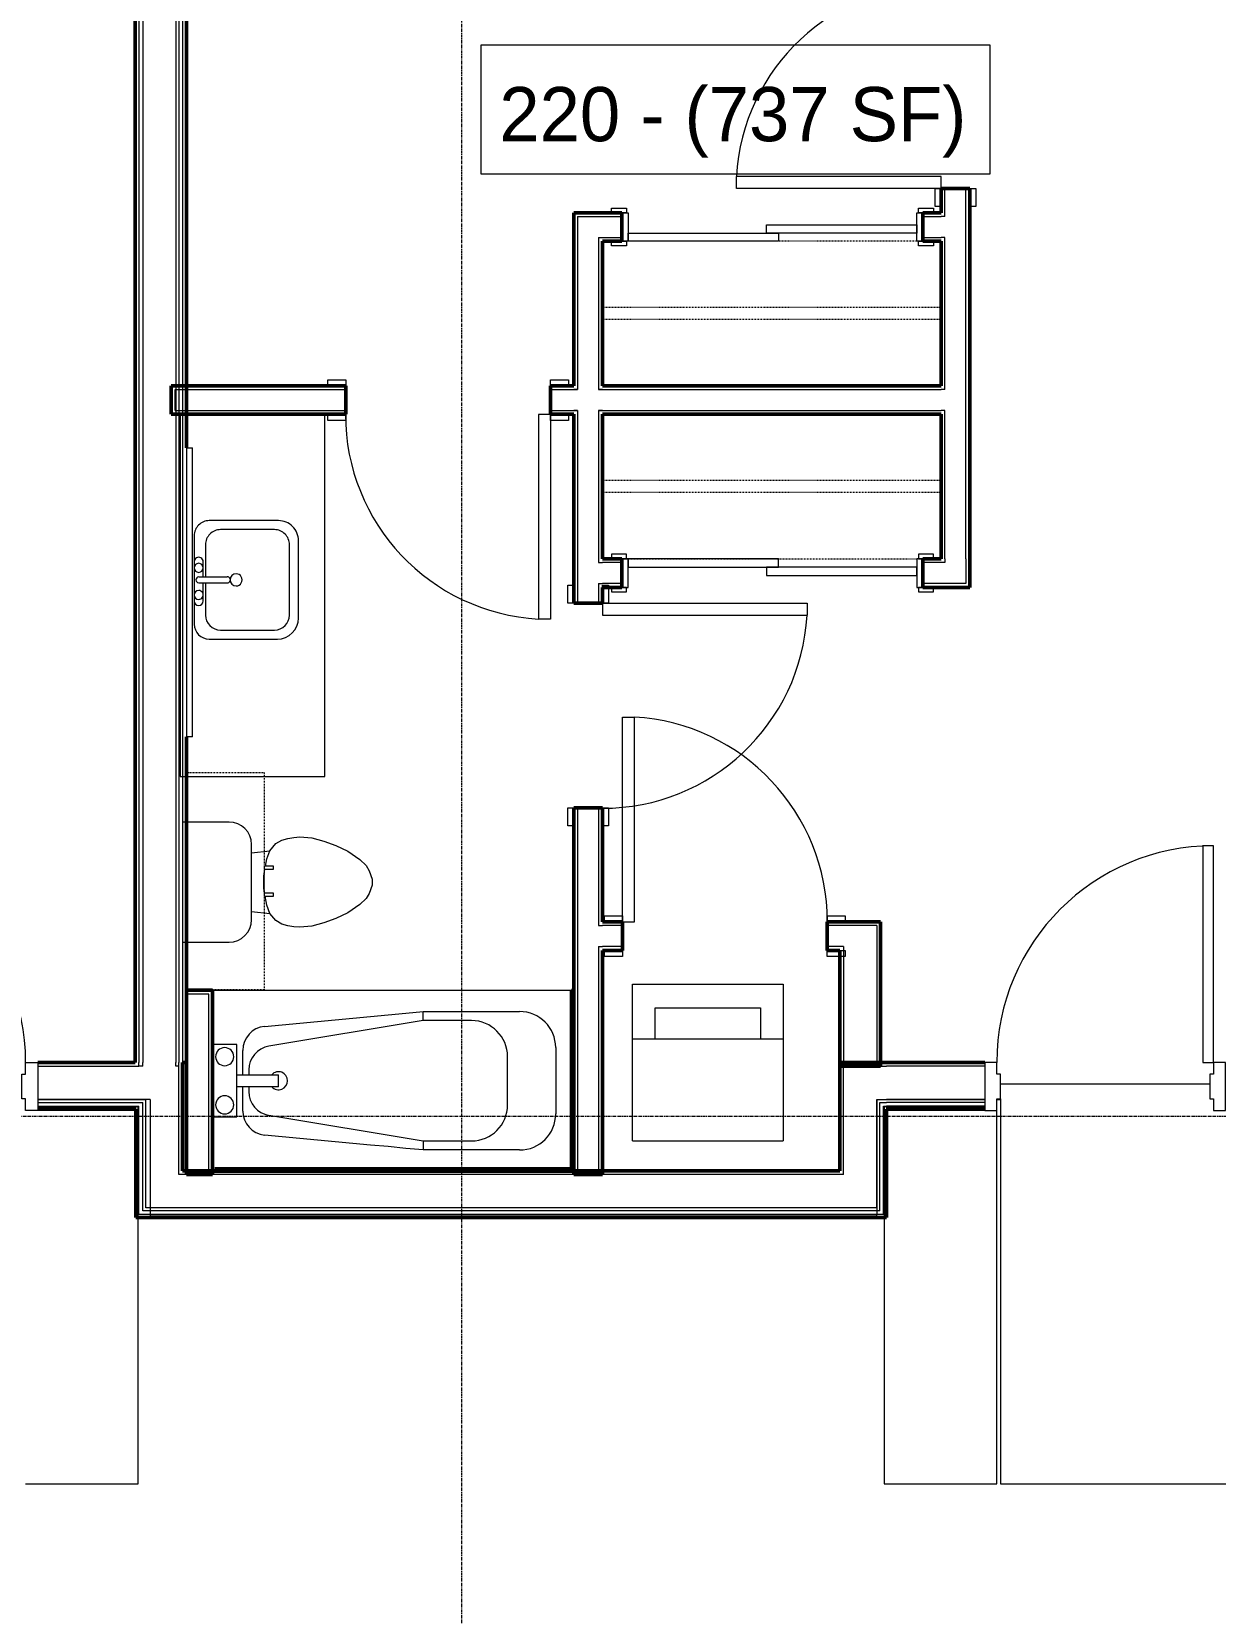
# Model space of a CAD drawing. Header units: inches. Extents: x -4218 to -1830, y 9767 to 12426.
# Drawn here: x -3225.8 to -3029.1, y 10384.6 to 10647.4 of the extents above; entities that cross this region are included whole.
import ezdxf

# ---------------------------------------------------------------- set-up
doc = ezdxf.new("R2010")
doc.units = ezdxf.units.IN
doc.header["$MEASUREMENT"] = 0
doc.linetypes.add('Dash', pattern=[0.25, 0.125, -0.125])
doc.linetypes.add('Grid Line 1_2_', pattern=[0.875, 0.5, -0.125, 0.125, -0.125])
for name, color, linetype, lineweight in [('0-1', 7, 'Continuous', 5), ('0-2', 252, 'Continuous', 9), ('0-3', 10, 'Continuous', 9), ('A-AREA-IDEN', 2, 'Continuous', 9), ('A-DOOR-1', 10, 'Continuous', 9), ('A-DOOR-2', 50, 'Continuous', 20), ('A-DOOR-FRAM-1', 50, 'Continuous', 20), ('A-FLOR-2', 252, 'Continuous', 9), ('A-FLOR-3', 10, 'Continuous', 9), ('A-FLOR-4', 192, 'Continuous', 9), ('A-WALL-1', 7, 'Continuous', 50), ('A-WALL-2', 250, 'Continuous', 13), ('A-WALL-3', 253, 'Continuous', 9), ('A-WALL-4', 252, 'Continuous', 9), ('I-WALL-1', 7, 'Continuous', 50), ('P-SANR-FIXT-1', 10, 'Continuous', 9), ('P-SANR-FIXT-2', 253, 'Continuous', 9), ('P-SANR-FIXT-3', 252, 'Continuous', 9), ('P-SANR-FIXT-4', 254, 'Continuous', 9), ('Q-CASE-2', 252, 'Continuous', 9), ('Q-CASE-3', 10, 'Continuous', 9), ('Q-CASE-4', 10, 'Dash', 9), ('Q-CASE-5', 254, 'Continuous', 9), ('Q-CASE-HDLN-1', 10, 'Dash', 9), ('S-GRID-1', 1, 'Grid Line 1_2_', 9)]:
    doc.layers.add(name, color=color, linetype=linetype, lineweight=lineweight)
doc.styles.add('Century Gothic', font='ufonts.com_century-gothic.ttf', dxfattribs={"height": 9})

# ---------------------------------------------------------------- blocks, each defined once
blk = doc.blocks.new('SWING - SINGLE - FLUSH - 2-10 x 6-8 - PRIVACY-3199405-BACKGROUND - 2ND FLOOR')
at = {"layer": 'A-DOOR-1'}
blk.add_arc((17, -2.38), 34.07, 180, 266.6343, dxfattribs=at)
at = {"layer": 'A-DOOR-2'}
for p, q in [((15, -2.38), (15, -36.38)), ((17, -2.38), (15, -2.38)), ((17, -2.38), (17, -36.38)), ((17, -36.38), (15, -36.38))]:
    blk.add_line(p, q, dxfattribs=at)
at = {"layer": 'A-DOOR-FRAM-1'}
for p, q in [((-20, 2.37), (-20, 3.37)), ((-20, 3.37), (-17, 3.37)), ((-17, 3.37), (-17, 2.37)), ((17, 2.37), (17, 3.37)), ((17, 3.37), (20, 3.37)), ((20, 3.37), (20, 2.37)), ((-17, 2.37), (-20, 2.37)), ((20, 2.37), (17, 2.37)), ((-20, -2.38), (-17, -2.38)), ((-20, -3.38), (-20, -2.38)), ((-17, -2.38), (-17, -3.38)), ((17, -2.38), (20, -2.38)), ((17, -3.38), (17, -2.38)), ((20, -2.38), (20, -3.38)), ((-17, -3.38), (-20, -3.38)), ((20, -3.38), (17, -3.38))]:
    blk.add_line(p, q, dxfattribs=at)
blk = doc.blocks.new('SLIDING - FLUSH - 4-0 x 6-8-3203583-BACKGROUND - 2ND FLOOR')
at = {"layer": 'A-DOOR-1'}
for p, q in [((-26.75, 3.25), (-24.25, 3.25)), ((-26.75, 2.5), (-26.75, 3.25)), ((-24.25, 3.25), (-24.25, 2.5)), ((24.25, 3.25), (26.75, 3.25)), ((24.25, 2.5), (24.25, 3.25)), ((26.75, 3.25), (26.75, 2.5)), ((-24.25, 2.5), (-26.75, 2.5)), ((26.75, 2.5), (24.25, 2.5)), ((-26.75, -2.25), (-24.25, -2.25)), ((-26.75, -3), (-26.75, -2.25)), ((-24.25, -2.25), (-24.25, -3)), ((24.25, -2.25), (26.75, -2.25)), ((24.25, -3), (24.25, -2.25)), ((26.75, -2.25), (26.75, -3)), ((-24.25, -3), (-26.75, -3)), ((26.75, -3), (24.25, -3))]:
    blk.add_line(p, q, dxfattribs=at)
at = {"layer": 'A-DOOR-2'}
for p, q in [((-1, -0.88), (-1, 0.5)), ((-1, 0.5), (24, 0.5)), ((24, 0.5), (24, -0.88)), ((-24, -2.25), (-24, -0.88)), ((-24, -0.88), (1, -0.88)), ((1, -2.25), (-24, -2.25)), ((24, -0.88), (-1, -0.88)), ((1, -0.88), (1, -2.25))]:
    blk.add_line(p, q, dxfattribs=at)
at = {"layer": 'A-DOOR-FRAM-1'}
for p, q in [((-25, -2.25), (-25, 2.5)), ((-25, 2.5), (-24, 2.5)), ((-24, 2.5), (-24, -2.25)), ((24, 2.5), (25, 2.5)), ((24, -2.25), (24, 2.5)), ((25, 2.5), (25, -2.25)), ((-24, -2.25), (-25, -2.25)), ((25, -2.25), (24, -2.25))]:
    blk.add_line(p, q, dxfattribs=at)
blk = doc.blocks.new('OD_CW_Closet - OD_CW_Closet-3086694-BACKGROUND - 2ND FLOOR')
at = {"layer": 'Q-CASE-HDLN-1'}
for p, q in [((57.01, 24), (0.74, 24)), ((0.74, 24), (0.74, 0)), ((57.01, 0), (57.01, 24)), ((0.74, 13), (57.01, 13)), ((0.74, 11), (57.01, 11)), ((0.74, 0), (57.01, 0))]:
    blk.add_line(p, q, dxfattribs=at)
blk = doc.blocks.new('SLIDING - FLUSH - 4-0 x 6-8-3203584-BACKGROUND - 2ND FLOOR')
at = {"layer": 'A-DOOR-1'}
for p, q in [((-24.25, 3), (-26.75, 3)), ((-26.75, 3), (-26.75, 2.25)), ((-24.25, 2.25), (-24.25, 3)), ((24.25, 3), (24.25, 2.25)), ((26.75, 3), (24.25, 3)), ((26.75, 2.25), (26.75, 3)), ((-26.75, 2.25), (-24.25, 2.25)), ((24.25, 2.25), (26.75, 2.25)), ((-24.25, -2.5), (-26.75, -2.5)), ((-26.75, -2.5), (-26.75, -3.25)), ((-24.25, -3.25), (-24.25, -2.5)), ((26.75, -2.5), (24.25, -2.5)), ((24.25, -2.5), (24.25, -3.25)), ((26.75, -3.25), (26.75, -2.5)), ((-26.75, -3.25), (-24.25, -3.25)), ((24.25, -3.25), (26.75, -3.25))]:
    blk.add_line(p, q, dxfattribs=at)
at = {"layer": 'A-DOOR-2'}
for p, q in [((1, 2.25), (-24, 2.25)), ((-24, 2.25), (-24, 0.87)), ((-24, 0.87), (1, 0.87)), ((24, 0.87), (-1, 0.87)), ((-1, 0.87), (-1, -0.5)), ((1, 0.87), (1, 2.25)), ((24, -0.5), (24, 0.87)), ((-1, -0.5), (24, -0.5))]:
    blk.add_line(p, q, dxfattribs=at)
at = {"layer": 'A-DOOR-FRAM-1'}
for p, q in [((-24, 2.25), (-25, 2.25)), ((-25, 2.25), (-25, -2.5)), ((-24, -2.5), (-24, 2.25)), ((25, 2.25), (24, 2.25)), ((24, 2.25), (24, -2.5)), ((25, -2.5), (25, 2.25)), ((-25, -2.5), (-24, -2.5)), ((24, -2.5), (25, -2.5))]:
    blk.add_line(p, q, dxfattribs=at)
blk = doc.blocks.new('Stacked Washer and Dryer - 26_x25_ - Private-1352637-BACKGROUND - 2ND FLOOR')
at = {"layer": 'P-SANR-FIXT-1'}
for p, q in [((0, 12.5), (26, 12.5)), ((0, 12.5), (0, -12.5)), ((16.90625, 12.5), (16.90625, -12.5)), ((26, 12.5), (26, -12.5)), ((16.90625, 8.75), (22.09375, 8.75)), ((22.09375, 8.75), (22.09375, -8.75)), ((22.09375, -8.75), (16.90625, -8.75)), ((26, -12.5), (0, -12.5))]:
    blk.add_line(p, q, dxfattribs=at)
blk = doc.blocks.new('M_Sink Vanity-Square - 500 x 440mm-V47-BACKGROUND - 2ND FLOOR')
at = {"layer": 'P-SANR-FIXT-1'}
for p, q in [((7.96, 7.09), (-6.72, 7.09)), ((3.62, 7.09), (-2.88, 7.09)), ((-2.88, 5.59), (0.12, 5.59)), ((0.12, 6.33), (0.12, 1.59)), ((1.12, 6.33), (1.12, 1.59)), ((1.12, 5.59), (3.62, 5.59)), ((-9.22, 4.59), (-9.22, -6.73)), ((-7.72, 2.72), (-7.72, -6.23)), ((0.12, 5.22), (-5.22, 5.22)), ((6.46, 5.22), (1.12, 5.22)), ((8.96, -6.23), (8.96, 2.72)), ((10.46, -6.91), (10.46, 4.59)), ((-5.72, -10.23), (7.14, -10.23)), ((-5.22, -8.73), (6.46, -8.73))]:
    blk.add_line(p, q, dxfattribs=at)
for centre, radius, start, end in [((-6.72, 4.59), 2.5, 90, 180), ((-2.88, 6.34), 0.75, 90, 270), ((-1.88, 6.34), 0.75, 360, 180), ((-1.88, 6.34), 0.75, 180, 0), ((0.62, 6.33), 0.5, 360, 180), ((2.62, 6.34), 0.75, 360, 180), ((2.62, 6.34), 0.75, 180, 360), ((3.62, 6.34), 0.75, 270, 90), ((7.96, 4.59), 2.5, 360, 90), ((-5.22, 2.72), 2.5, 90, 180), ((6.46, 2.72), 2.5, 0, 90), ((0.62, 0.13), 1, 360, 180), ((0.62, 0.13), 1, 180, 0), ((0.62, 1.59), 0.5, 180, 0), ((-5.72, -6.73), 3.5, 180, 270), ((-5.22, -6.23), 2.5, 180, 270), ((6.46, -6.23), 2.5, 270, 0), ((7.14, -6.91), 3.32, 270, 0)]:
    blk.add_arc(centre, radius, start, end, dxfattribs=at)
blk = doc.blocks.new('Toilet-Domestic-3D - Toilet-Domestic-3D-V133-BACKGROUND - 2ND FLOOR')
at = {"layer": 'P-SANR-FIXT-1'}
for p, q in [((-3.74, 10), (-2.74, 11)), ((-2.74, 11), (-1.87, 11.5)), ((-1.87, 11.5), (-0.5, 12)), ((-0.5, 12), (0.5, 12)), ((0.5, 12), (1.87, 11.5)), ((1.87, 11.5), (2.74, 11)), ((2.74, 11), (3.74, 10)), ((-6.06, 6), (-5.13, 8)), ((-5.13, 8), (-3.74, 10)), ((3.74, 10), (5.13, 8)), ((5.13, 8), (6.06, 6)), ((-6.79, 4), (-6.06, 6)), ((6.06, 6), (6.79, 4)), ((-7.33, 1.99), (-6.79, 4)), ((6.79, 4), (7.33, 1.99)), ((-7.5, 0), (-7.33, 1.99)), ((7.33, 1.99), (7.5, 0)), ((-7.41, -1), (-7.5, 0)), ((-7.24, -2), (-7.41, -1)), ((-6.97, -3), (-7.24, -2)), ((7.24, -2), (6.97, -3)), ((7.41, -1), (7.24, -2)), ((7.5, 0), (7.41, -1)), ((-6.4, -4), (-6.97, -3)), ((-5.21, -5), (-6.4, -4)), ((-3.84, -5.5), (-5.21, -5)), ((-4.86, -8.02), (-5.21, -5)), ((5.21, -5), (3.84, -5.5)), ((4.86, -8.02), (5.21, -5)), ((6.4, -4), (5.21, -5)), ((6.97, -3), (6.4, -4)), ((-2.65, -5.71), (-3.84, -5.5)), ((-1, -6), (-2.16, -5.8)), ((1, -6), (-1, -6)), ((1.85, -5.85), (1, -6)), ((3.84, -5.5), (2.34, -5.76)), ((6.25, -8.02), (-6.25, -8.02)), ((-9.98, -11.75), (-9.98, -18.85)), ((9.98, -18.85), (9.98, -11.75))]:
    blk.add_line(p, q, dxfattribs=at)
for centre, start, end in [((-6.25, -11.75), 90, 180), ((6.25, -11.75), 0, 90)]:
    blk.add_arc(centre, 3.73, start, end, dxfattribs=at)
at = {"layer": 'P-SANR-FIXT-2'}
blk.add_line((-9.98, -19.48), (9.98, -19.48), dxfattribs=at)
at = {"layer": 'P-SANR-FIXT-3'}
for p, q in [((-9.98, -18.85), (-9.98, -19.48)), ((9.98, -19.48), (9.98, -18.85))]:
    blk.add_line(p, q, dxfattribs=at)
blk = doc.blocks.new('Bath Vanity - Bath Vanity 60_-V134-BACKGROUND - 2ND FLOOR')
at = {"layer": 'Q-CASE-2'}
for p, q in [((30.74, 0), (-29.26, 0)), ((-29.26, 0), (-29.26, -1)), ((30.74, -1), (30.74, 0))]:
    blk.add_line(p, q, dxfattribs=at)
at = {"layer": 'Q-CASE-3'}
for p, q in [((-29.26, -1), (-29.26, -24)), ((30.74, -24), (30.74, -1)), ((-29.26, -24), (30.74, -24))]:
    blk.add_line(p, q, dxfattribs=at)
blk = doc.blocks.new('Bath Tub - Maestro - 60_x30_-V126-BACKGROUND - 2ND FLOOR')
at = {"layer": 'P-SANR-FIXT-1'}
for p, q in [((59.62, 0), (0.37, 0)), ((35, -5), (9.35, -9.26)), ((35, -3.5), (51, -3.5)), ((35, -5), (35, -3.5)), ((43, -5), (35, -5)), ((4, -9), (0.37, -9)), ((4, -14), (4, -9)), ((5, -14), (5, -9.96)), ((57, -9.5), (57, -20.5)), ((49, -19), (49, -11)), ((4, -16), (4, -14)), ((4, -14), (10.94, -14)), ((6, -13.2), (6, -14)), ((10.94, -16), (10.94, -14)), ((4, -21), (4, -16)), ((10.94, -16), (4, -16)), ((5, -20.04), (5, -16)), ((6, -16), (6, -16.8)), ((0.37, -21), (4, -21)), ((9.35, -20.74), (35, -25)), ((35, -25), (35, -26.5)), ((35, -25), (43, -25)), ((51, -26.5), (35, -26.5))]:
    blk.add_line(p, q, dxfattribs=at)
at = {"layer": 'P-SANR-FIXT-1', "flags": 128}
for points in [[(8.63, -5.97), (11.56, -5.7), (14.49, -5.42), (17.42, -5.15), (20.35, -4.87), (23.28, -4.6), (26.21, -4.32), (29.14, -4.05), (32.07, -3.77), (35, -3.5)], [(35, -26.5), (32.07, -26.23), (29.14, -25.95), (26.21, -25.68), (23.28, -25.4), (20.35, -25.13), (17.42, -24.85), (14.49, -24.58), (11.56, -24.3), (8.63, -24.03)]]:
    blk.add_lwpolyline(points, dxfattribs=at)
at = {"layer": 'P-SANR-FIXT-1'}
for centre, radius, start, end in [((43, -11), 6, 360, 90), ((51, -9.5), 6, 0, 90), ((9, -9.96), 4, 95.3558, 180), ((2, -11), 1.5, 0, 180), ((10, -13.2), 4, 99.4223, 180), ((2, -11), 1.5, 180, 360), ((10.94, -15), 1.5, 0, 137.9289), ((10.94, -15), 1.5, 222.0711, 360), ((2, -19), 1.5, 0, 180), ((10, -16.8), 4, 180, 260.5777), ((2, -19), 1.5, 180, 360), ((9, -20.04), 4, 180, 264.6442), ((43, -19), 6, 270, 0), ((51, -20.5), 6, 270, 0)]:
    blk.add_arc(centre, radius, start, end, dxfattribs=at)
at = {"layer": 'P-SANR-FIXT-2'}
for p, q in [((0, 0), (0, -9)), ((60, -29.97), (60, 0)), ((0, -9), (0, -21)), ((0, -21), (0, -29.97)), ((0, -30), (60, -30))]:
    blk.add_line(p, q, dxfattribs=at)
at = {"layer": 'P-SANR-FIXT-3'}
for p, q in [((0.37, 0), (0, 0)), ((60, 0), (59.62, 0)), ((0.37, -9), (0, -9)), ((0, -21), (0.37, -21))]:
    blk.add_line(p, q, dxfattribs=at)
at = {"layer": 'P-SANR-FIXT-4'}
blk.add_line((0, -9), (0, -21), dxfattribs=at)
blk = doc.blocks.new('BATHROOM MIRROR - BATHROOM MIRROR 48_-3124766-BACKGROUND - 2ND FLOOR')
at = {"layer": 'Q-CASE-3'}
for p, q in [((24.74, 24), (-23.26, 24)), ((-23.26, 23), (-23.26, 24)), ((24.74, 24), (24.74, 23)), ((-23.26, 23), (24.74, 23))]:
    blk.add_line(p, q, dxfattribs=at)
at = {"layer": 'Q-CASE-5'}
blk.add_line((21.74, 24), (-20.26, 24), dxfattribs=at)
blk = doc.blocks.new('300 Series Wall Hung Cabinet_326 - 36_-2909952-BACKGROUND - 2ND FLOOR')
at = {"layer": 'Q-CASE-3'}
for p, q in [((-2.5, -13.19), (-2.01, -13.19)), ((-2.5, -13.19), (-2.5, -14.69)), ((-2.5, -14.69), (-2.01, -14.69)), ((-2.01, -14.69), (-2.01, -13.19)), ((2, -13.19), (2.49, -13.19)), ((2, -13.19), (2, -14.69)), ((2, -14.69), (2.49, -14.69)), ((2.49, -14.69), (2.49, -13.19))]:
    blk.add_line(p, q, dxfattribs=at)
at = {"layer": 'Q-CASE-4'}
for p, q in [((18, -0.19), (-18, -0.19)), ((-18, -0.19), (-18, -13.19)), ((18, -13.19), (18, -0.19)), ((-18, -13.19), (18, -13.19))]:
    blk.add_line(p, q, dxfattribs=at)
blk = doc.blocks.new('CTR - 1st Phase - Unit Layouts_rvt-1-BACKGROUND - 2ND FLOOR')
at = {"layer": 'A-WALL-1'}
for p, q in [((-3074.67, 10621.34), (-3074.67, 10617.34)), ((-3069.92, 10621.34), (-3074.67, 10621.34)), ((-3069.92, 10559.84), (-3069.92, 10621.34)), ((-3135.07, 10617.34), (-3135.7, 10617.34)), ((-3135.7, 10617.34), (-3135.7, 10588.59)), ((-3130.95, 10617.34), (-3135.07, 10617.34)), ((-3127.69, 10617.34), (-3130.95, 10617.34)), ((-3127.69, 10612.59), (-3127.69, 10617.34)), ((-3074.67, 10617.34), (-3077.69, 10617.34)), ((-3077.69, 10617.34), (-3077.69, 10612.59)), ((-3130.95, 10588.59), (-3130.95, 10612.59)), ((-3130.95, 10612.59), (-3127.69, 10612.59)), ((-3077.69, 10612.59), (-3074.67, 10612.59)), ((-3074.67, 10612.59), (-3074.67, 10588.59)), ((-3173.57, 10588.59), (-3202.57, 10588.59)), ((-3202.57, 10588.59), (-3202.57, 10587.96)), ((-3202.57, 10587.96), (-3202.57, 10584.46)), ((-3173.57, 10583.84), (-3173.57, 10588.59)), ((-3135.7, 10588.59), (-3139.57, 10588.59)), ((-3139.57, 10588.59), (-3139.57, 10583.84)), ((-3074.67, 10588.59), (-3130.95, 10588.59)), ((-3202.57, 10584.46), (-3202.57, 10583.84)), ((-3202.57, 10583.84), (-3173.57, 10583.84)), ((-3139.57, 10583.84), (-3135.7, 10583.84)), ((-3135.7, 10583.84), (-3135.7, 10552.46)), ((-3130.95, 10559.84), (-3130.95, 10583.84)), ((-3130.95, 10583.84), (-3074.67, 10583.84)), ((-3074.67, 10583.84), (-3074.67, 10559.84)), ((-3127.69, 10559.84), (-3130.95, 10559.84)), ((-3127.69, 10555.09), (-3127.69, 10559.84)), ((-3074.67, 10559.84), (-3077.69, 10559.84)), ((-3077.69, 10559.84), (-3077.69, 10555.09)), ((-3069.92, 10555.71), (-3069.92, 10559.84)), ((-3069.92, 10555.09), (-3069.92, 10555.71)), ((-3130.95, 10555.09), (-3127.69, 10555.09)), ((-3130.95, 10552.46), (-3130.95, 10555.09)), ((-3077.69, 10555.09), (-3069.92, 10555.09)), ((-3135.7, 10552.46), (-3130.95, 10552.46)), ((-3130.95, 10518.46), (-3135.7, 10518.46)), ((-3135.7, 10518.46), (-3135.7, 10457.54)), ((-3130.95, 10499.54), (-3130.95, 10518.46)), ((-3127.62, 10499.54), (-3130.95, 10499.54)), ((-3127.62, 10494.79), (-3127.62, 10499.54)), ((-3084.75, 10499.54), (-3093.62, 10499.54)), ((-3093.62, 10499.54), (-3093.62, 10494.79)), ((-3084.75, 10498.91), (-3084.75, 10499.54)), ((-3084.75, 10494.79), (-3084.75, 10498.91)), ((-3130.95, 10457.54), (-3130.95, 10494.79)), ((-3130.95, 10494.79), (-3127.62, 10494.79)), ((-3093.62, 10494.79), (-3091.5, 10494.79)), ((-3091.5, 10494.79), (-3091.5, 10475.54)), ((-3084.75, 10475.54), (-3084.75, 10494.79)), ((-3200.07, 10488.16), (-3200.07, 10457.54)), ((-3199.82, 10488.16), (-3200.07, 10488.16)), ((-3196.32, 10488.16), (-3199.82, 10488.16)), ((-3195.7, 10488.16), (-3196.32, 10488.16)), ((-3195.7, 10457.54), (-3195.7, 10488.16)), ((-3135.7, 10488.13), (-3136.07, 10488.13)), ((-3136.07, 10488.13), (-3136.07, 10458.51)), ((-3135.7, 10458.51), (-3135.7, 10488.13)), ((-3091.5, 10475.54), (-3084.75, 10475.54)), ((-3195.7, 10458.51), (-3195.7, 10458.13)), ((-3136.07, 10458.51), (-3195.32, 10458.51)), ((-3135.7, 10458.13), (-3135.7, 10458.51)), ((-3200.07, 10457.54), (-3199.82, 10457.54)), ((-3199.82, 10457.54), (-3196.32, 10457.54)), ((-3196.32, 10457.54), (-3195.7, 10457.54)), ((-3195.7, 10458.13), (-3135.7, 10458.13)), ((-3135.7, 10457.54), (-3135.07, 10457.54)), ((-3135.07, 10457.54), (-3131.57, 10457.54)), ((-3131.57, 10457.54), (-3130.95, 10457.54))]:
    blk.add_line(p, q, dxfattribs=at)
at = {"layer": 'A-WALL-2'}
for p, q in [((-3074.05, 10616.71), (-3074.05, 10621.34)), ((-3070.55, 10559.84), (-3070.55, 10621.34)), ((-3135.07, 10616.71), (-3135.07, 10587.96)), ((-3135.07, 10616.71), (-3131.57, 10616.71)), ((-3131.57, 10616.71), (-3130.95, 10616.71)), ((-3130.95, 10616.71), (-3127.69, 10616.71)), ((-3077.69, 10616.71), (-3074.67, 10616.71)), ((-3074.05, 10616.71), (-3074.67, 10616.71)), ((-3131.57, 10613.21), (-3131.57, 10587.96)), ((-3131.57, 10613.21), (-3130.95, 10613.21)), ((-3130.95, 10613.21), (-3127.69, 10613.21)), ((-3077.69, 10613.21), (-3074.67, 10613.21)), ((-3074.05, 10613.21), (-3074.67, 10613.21)), ((-3074.05, 10587.96), (-3074.05, 10613.21)), ((-3201.95, 10584.46), (-3201.95, 10587.96)), ((-3201.95, 10587.96), (-3173.57, 10587.96)), ((-3139.57, 10587.96), (-3135.7, 10587.96)), ((-3135.7, 10587.96), (-3135.07, 10587.96)), ((-3135.07, 10587.96), (-3135.7, 10587.96)), ((-3131.57, 10587.96), (-3130.95, 10587.96)), ((-3130.95, 10587.96), (-3131.57, 10587.96)), ((-3130.95, 10587.96), (-3074.67, 10587.96)), ((-3074.05, 10587.96), (-3074.67, 10587.96)), ((-3201.95, 10584.46), (-3173.57, 10584.46)), ((-3139.57, 10584.46), (-3135.7, 10584.46)), ((-3135.07, 10584.46), (-3135.7, 10584.46)), ((-3135.7, 10584.46), (-3135.07, 10584.46)), ((-3135.07, 10584.46), (-3135.07, 10552.46)), ((-3130.95, 10584.46), (-3131.57, 10584.46)), ((-3131.57, 10584.46), (-3131.57, 10559.21)), ((-3131.57, 10584.46), (-3130.95, 10584.46)), ((-3130.95, 10584.46), (-3074.67, 10584.46)), ((-3074.05, 10584.46), (-3074.67, 10584.46)), ((-3074.05, 10559.84), (-3074.05, 10584.46)), ((-3131.57, 10559.21), (-3130.95, 10559.21)), ((-3127.69, 10559.21), (-3130.95, 10559.21)), ((-3074.05, 10559.21), (-3077.69, 10559.21)), ((-3074.05, 10559.84), (-3074.05, 10559.21)), ((-3070.55, 10559.84), (-3070.55, 10559.21)), ((-3070.55, 10559.21), (-3070.55, 10555.71)), ((-3131.57, 10555.71), (-3130.95, 10555.71)), ((-3131.57, 10555.71), (-3131.57, 10552.46)), ((-3127.69, 10555.71), (-3130.95, 10555.71)), ((-3070.55, 10555.71), (-3077.69, 10555.71)), ((-3135.07, 10518.46), (-3135.07, 10458.16)), ((-3131.57, 10518.46), (-3131.57, 10498.91)), ((-3131.57, 10498.91), (-3130.95, 10498.91)), ((-3127.62, 10498.91), (-3130.95, 10498.91)), ((-3085.37, 10498.91), (-3093.62, 10498.91)), ((-3085.37, 10498.91), (-3085.37, 10495.41)), ((-3131.57, 10495.41), (-3131.57, 10458.16)), ((-3131.57, 10495.41), (-3130.95, 10495.41)), ((-3127.62, 10495.41), (-3130.95, 10495.41)), ((-3090.87, 10495.41), (-3093.62, 10495.41)), ((-3090.87, 10495.41), (-3090.87, 10494.79)), ((-3085.37, 10495.41), (-3085.37, 10494.79)), ((-3090.87, 10494.79), (-3090.87, 10475.54)), ((-3085.37, 10494.79), (-3085.37, 10475.54)), ((-3199.82, 10487.54), (-3199.82, 10488.16)), ((-3199.82, 10487.54), (-3199.82, 10488.16)), ((-3199.82, 10458.16), (-3199.82, 10487.54)), ((-3196.32, 10487.54), (-3199.82, 10487.54)), ((-3196.32, 10458.16), (-3196.32, 10487.54)), ((-3199.82, 10457.54), (-3199.82, 10458.16)), ((-3199.82, 10458.16), (-3196.32, 10458.16)), ((-3199.82, 10457.54), (-3199.82, 10458.16)), ((-3131.57, 10458.16), (-3135.07, 10458.16))]:
    blk.add_line(p, q, dxfattribs=at)
at = {"layer": 'A-WALL-3'}
for p, q in [((-3135.7, 10458.51), (-3135.7, 10488.13)), ((-3195.7, 10458.16), (-3195.7, 10458.51)), ((-3135.7, 10458.51), (-3135.7, 10458.16)), ((-3195.7, 10458.13), (-3135.7, 10458.13))]:
    blk.add_line(p, q, dxfattribs=at)
at = {"layer": 'A-WALL-4'}
for p, q in [((-3136.07, 10488.13), (-3135.7, 10488.13)), ((-3136.07, 10488.13), (-3136.07, 10458.51)), ((-3136.07, 10458.51), (-3195.32, 10458.51))]:
    blk.add_line(p, q, dxfattribs=at)
at = {"layer": '0-2'}
for name, p, rotation in [('SWING - SINGLE - FLUSH - 2-10 x 6-8 - PRIVACY-3199405-BACKGROUND - 2ND FLOOR', (-3072.3, 10638.34), 269.9999999999845), ('OD_CW_Closet - OD_CW_Closet-3086694-BACKGROUND - 2ND FLOOR', (-3073.94, 10612.59), 180), ('Bath Vanity - Bath Vanity 60_-V134-BACKGROUND - 2ND FLOOR', (-3201.07, 10552.93), 89.99999999986643), ('OD_CW_Closet - OD_CW_Closet-3086694-BACKGROUND - 2ND FLOOR', (-3073.94, 10583.84), 180), ('BATHROOM MIRROR - BATHROOM MIRROR 48_-3124766-BACKGROUND - 2ND FLOOR', (-3176.07, 10553.55), 89.99999999989683), ('M_Sink Vanity-Square - 500 x 440mm-V47-BACKGROUND - 2ND FLOOR', (-3191.67, 10555.72), 89.99999999968564), ('SWING - SINGLE - FLUSH - 2-10 x 6-8 - PRIVACY-3199405-BACKGROUND - 2ND FLOOR', (-3133.32, 10535.46), 89.99999999991647), ('SWING - SINGLE - FLUSH - 2-10 x 6-8 - PRIVACY-3199405-BACKGROUND - 2ND FLOOR', (-3110.62, 10497.16), 180), ('300 Series Wall Hung Cabinet_326 - 36_-2909952-BACKGROUND - 2ND FLOOR', (-3200.26, 10506.29), 89.9999999999676), ('Toilet-Domestic-3D - Toilet-Domestic-3D-V133-BACKGROUND - 2ND FLOOR', (-3181.22, 10506.13), 269.9999999999432), ('Stacked Washer and Dryer - 26_x25_ - Private-1352637-BACKGROUND - 2ND FLOOR', (-3113.44, 10463.16), 89.99999999991905)]:
    blk.add_blockref(name, p, dxfattribs=dict(at, rotation=rotation))
for name, p in [('SLIDING - FLUSH - 4-0 x 6-8-3203583-BACKGROUND - 2ND FLOOR', (-3102.69, 10614.84)), ('SWING - SINGLE - FLUSH - 2-10 x 6-8 - PRIVACY-3199405-BACKGROUND - 2ND FLOOR', (-3156.57, 10586.21)), ('SLIDING - FLUSH - 4-0 x 6-8-3203584-BACKGROUND - 2ND FLOOR', (-3102.69, 10557.59)), ('Bath Tub - Maestro - 60_x30_-V126-BACKGROUND - 2ND FLOOR', (-3195.7, 10488.13))]:
    blk.add_blockref(name, p, dxfattribs=at)
blk = doc.blocks.new('HOLLOW METAL - UNIT DOOR-2191979-BACKGROUND - 2ND FLOOR')
at = {"layer": 'A-DOOR-1'}
blk.add_arc((18, 4.125), 36, 90, 180, dxfattribs=at)
at = {"layer": 'A-DOOR-2'}
for p, q in [((18, 40.125), (16.25, 40.125)), ((16.25, 40.125), (16.25, 4.125)), ((18, 4.125), (18, 40.125)), ((16.25, 4.125), (18, 4.125))]:
    blk.add_line(p, q, dxfattribs=at)
at = {"layer": 'A-DOOR-FRAM-1'}
for p, q in [((-18, 4.125), (-20, 4.125)), ((-20, 4.125), (-20, -3.875)), ((-18, 2.1875), (-18, 4.125)), ((18, 4.125), (18, 2.1875)), ((20, 4.125), (18, 4.125)), ((20, -3.875), (20, 4.125)), ((-17.375, 2.1875), (-18, 2.1875)), ((-17.375, -1.9375), (-17.375, 2.1875)), ((18, 2.1875), (17.375, 2.1875)), ((17.375, 2.1875), (17.375, -1.9375)), ((-18, -3.875), (-18, -1.9375)), ((-18, -1.9375), (-17.375, -1.9375)), ((17.375, -1.9375), (18, -1.9375)), ((18, -1.9375), (18, -3.875)), ((-20, -3.875), (-18, -3.875)), ((18, -3.875), (20, -3.875))]:
    blk.add_line(p, q, dxfattribs=at)
blk = doc.blocks.new('HOLLOW METAL - UNIT DOOR-2191980-BACKGROUND - 2ND FLOOR')
at = {"layer": 'A-DOOR-1'}
blk.add_arc((18, -4.125), 36, 180, 270, dxfattribs=at)
at = {"layer": 'A-DOOR-2'}
for p, q in [((16.25, -4.125), (18, -4.125)), ((16.25, -40.125), (16.25, -4.125)), ((18, -4.125), (18, -40.125)), ((18, -40.125), (16.25, -40.125))]:
    blk.add_line(p, q, dxfattribs=at)
at = {"layer": 'A-DOOR-FRAM-1'}
for p, q in [((-20, 3.875), (-18, 3.875)), ((-20, -4.125), (-20, 3.875)), ((-18, 3.875), (-18, 1.9375)), ((18, 3.875), (20, 3.875)), ((18, 1.9375), (18, 3.875)), ((20, 3.875), (20, -4.125)), ((-18, 1.9375), (-17.375, 1.9375)), ((-17.375, 1.9375), (-17.375, -2.1875)), ((17.375, 1.9375), (18, 1.9375)), ((17.375, -2.1875), (17.375, 1.9375)), ((-18, -2.1875), (-18, -4.125)), ((-17.375, -2.1875), (-18, -2.1875)), ((18, -2.1875), (17.375, -2.1875)), ((18, -4.125), (18, -2.1875)), ((-18, -4.125), (-20, -4.125)), ((20, -4.125), (18, -4.125))]:
    blk.add_line(p, q, dxfattribs=at)
blk = doc.blocks.new('CTR - 1st Phase - Common Walls_rvt-1-BACKGROUND - 2ND FLOOR')
at = {"layer": 'A-FLOR-2'}
for p, q in [((-3208.07, 10468.79), (-3224.77, 10468.79)), ((-3208.07, 10450.41), (-3208.07, 10468.79)), ((-3084.12, 10468.79), (-3084.12, 10450.41)), ((-3067.42, 10468.79), (-3084.12, 10468.79))]:
    blk.add_line(p, q, dxfattribs=at)
at = {"layer": 'A-FLOR-3'}
for p, q in [((-3030.05, 10472.54), (-3064.8, 10472.54)), ((-3064.8, 10470.1), (-3064.8, 10406.19)), ((-3065.42, 10406.19), (-3065.42, 10468.16)), ((-3208.07, 10406.19), (-3208.07, 10450.41)), ((-3084.12, 10450.41), (-3084.12, 10406.19)), ((-3226.77, 10406.19), (-3208.07, 10406.19)), ((-3084.12, 10406.19), (-3065.42, 10406.19)), ((-3064.8, 10406.19), (-3026.15, 10406.19))]:
    blk.add_line(p, q, dxfattribs=at)
at = {"layer": 'A-WALL-2'}
for p, q in [((-3207.95, 10843.14), (-3207.95, 10476.16)), ((-3207.32, 10843.14), (-3207.32, 10476.16)), ((-3201.82, 10843.14), (-3201.82, 10476.16)), ((-3201.32, 10843.14), (-3201.32, 10476.16)), ((-3200.7, 10843.14), (-3200.7, 10476.16)), ((-3224.77, 10475.54), (-3208.45, 10475.54)), ((-3208.45, 10475.54), (-3207.95, 10475.54)), ((-3207.95, 10475.54), (-3207.95, 10476.16)), ((-3207.32, 10475.54), (-3207.95, 10475.54)), ((-3207.32, 10475.54), (-3207.32, 10476.16)), ((-3201.82, 10475.54), (-3201.82, 10476.16)), ((-3201.32, 10475.54), (-3201.82, 10475.54)), ((-3201.32, 10475.54), (-3201.32, 10476.16)), ((-3201.32, 10457.54), (-3201.32, 10475.54)), ((-3090.87, 10475.54), (-3085.37, 10475.54)), ((-3090.87, 10457.54), (-3090.87, 10475.54)), ((-3085.37, 10475.54), (-3083.75, 10475.54)), ((-3067.42, 10475.54), (-3083.75, 10475.54)), ((-3224.77, 10470.04), (-3208.45, 10470.04)), ((-3224.77, 10469.54), (-3208.45, 10469.54)), ((-3224.77, 10468.91), (-3208.45, 10468.91)), ((-3208.45, 10470.04), (-3207.32, 10470.04)), ((-3208.45, 10469.54), (-3207.95, 10469.54)), ((-3208.45, 10468.41), (-3208.45, 10468.91)), ((-3208.45, 10468.91), (-3207.95, 10468.91)), ((-3207.95, 10469.54), (-3207.32, 10469.54)), ((-3207.95, 10450.91), (-3207.95, 10468.91)), ((-3207.32, 10470.04), (-3206.82, 10470.04)), ((-3207.32, 10451.54), (-3207.32, 10469.54)), ((-3206.82, 10452.04), (-3206.82, 10470.04)), ((-3085.37, 10470.04), (-3084.87, 10470.04)), ((-3085.37, 10452.04), (-3085.37, 10470.04)), ((-3084.87, 10470.04), (-3083.75, 10470.04)), ((-3084.87, 10469.54), (-3084.25, 10469.54)), ((-3084.87, 10451.54), (-3084.87, 10469.54)), ((-3084.25, 10469.54), (-3083.75, 10469.54)), ((-3084.25, 10468.91), (-3083.75, 10468.91)), ((-3084.25, 10450.91), (-3084.25, 10468.91)), ((-3067.42, 10470.04), (-3083.75, 10470.04)), ((-3067.42, 10469.54), (-3083.75, 10469.54)), ((-3067.42, 10468.91), (-3083.75, 10468.91)), ((-3083.75, 10468.91), (-3083.75, 10468.41)), ((-3200.7, 10457.54), (-3201.32, 10457.54)), ((-3091.5, 10457.54), (-3200.7, 10457.54)), ((-3090.87, 10457.54), (-3091.5, 10457.54)), ((-3207.32, 10450.91), (-3207.95, 10450.91)), ((-3206.82, 10451.54), (-3207.32, 10451.54)), ((-3200.7, 10450.91), (-3207.32, 10450.91)), ((-3201.32, 10452.04), (-3206.82, 10452.04)), ((-3200.7, 10451.54), (-3206.82, 10451.54)), ((-3200.7, 10452.04), (-3201.32, 10452.04)), ((-3091.5, 10452.04), (-3200.7, 10452.04)), ((-3091.5, 10451.54), (-3200.7, 10451.54)), ((-3091.5, 10450.91), (-3200.7, 10450.91)), ((-3090.87, 10452.04), (-3091.5, 10452.04)), ((-3085.37, 10451.54), (-3091.5, 10451.54)), ((-3084.87, 10450.91), (-3091.5, 10450.91)), ((-3085.37, 10452.04), (-3090.87, 10452.04)), ((-3084.87, 10451.54), (-3085.37, 10451.54)), ((-3084.25, 10450.91), (-3084.87, 10450.91))]:
    blk.add_line(p, q, dxfattribs=at)
at = {"layer": 'I-WALL-1'}
for p, q in [((-3208.57, 10843.14), (-3208.57, 10476.16)), ((-3200.07, 10578.29), (-3200.07, 10843.14)), ((-3200.07, 10476.16), (-3200.07, 10530.29)), ((-3208.57, 10476.16), (-3224.77, 10476.16)), ((-3200.7, 10476.16), (-3200.07, 10476.16)), ((-3200.7, 10458.16), (-3200.7, 10476.16)), ((-3091.5, 10476.16), (-3091.5, 10458.16)), ((-3090.87, 10476.16), (-3091.5, 10476.16)), ((-3083.75, 10476.16), (-3090.87, 10476.16)), ((-3067.42, 10476.16), (-3083.75, 10476.16)), ((-3224.77, 10468.41), (-3208.45, 10468.41)), ((-3208.45, 10468.41), (-3208.45, 10450.41)), ((-3083.75, 10468.41), (-3067.42, 10468.41)), ((-3083.75, 10450.41), (-3083.75, 10468.41)), ((-3091.5, 10458.16), (-3200.7, 10458.16)), ((-3208.45, 10450.41), (-3207.95, 10450.41)), ((-3207.95, 10450.41), (-3200.7, 10450.41)), ((-3200.7, 10450.41), (-3091.5, 10450.41)), ((-3091.5, 10450.41), (-3084.25, 10450.41)), ((-3084.25, 10450.41), (-3083.75, 10450.41))]:
    blk.add_line(p, q, dxfattribs=at)
at = {"layer": '0-3', "rotation": 180}
blk.add_blockref('HOLLOW METAL - UNIT DOOR-2191980-BACKGROUND - 2ND FLOOR', (-3244.77, 10472.04), dxfattribs=at)
at = {"layer": '0-3'}
blk.add_blockref('HOLLOW METAL - UNIT DOOR-2191979-BACKGROUND - 2ND FLOOR', (-3047.42, 10472.04), dxfattribs=at)

msp = doc.modelspace()

# ---------------------------------------------------------------- linework, layer by layer
at = {"layer": 'A-AREA-IDEN', "flags": 128}
msp.add_lwpolyline([(-3151.07, 10645.21), (-3066.57, 10645.21), (-3066.57, 10623.72), (-3151.07, 10623.72)], close=True, dxfattribs=at)
at = {"layer": 'A-FLOR-4'}
for p, q in [((-3206.07, 10470.04), (-3224.77, 10470.04)), ((-3206.82, 10452.04), (-3206.82, 10470.04)), ((-3206.07, 10470.04), (-3206.07, 10450.69)), ((-3085.37, 10470.04), (-3067.42, 10470.04)), ((-3085.37, 10470.04), (-3085.37, 10450.91)), ((-3065.42, 10470.04), (-3064.8, 10470.04)), ((-3085.37, 10452.04), (-3206.82, 10452.04)), ((-3206.07, 10450.69), (-3085.37, 10450.69)), ((-3085.37, 10450.69), (-3085.37, 10450.88))]:
    msp.add_line(p, q, dxfattribs=at)
at = {"layer": 'S-GRID-1'}
for p, q in [((-3154.32, 9836.18), (-3154.32, 12376.81)), ((-1830.2, 10467.19), (-4168.71, 10467.19))]:
    msp.add_line(p, q, dxfattribs=at)

# ---------------------------------------------------------------- block references
at = {"layer": '0-1'}
for name in ['CTR - 1st Phase - Unit Layouts_rvt-1-BACKGROUND - 2ND FLOOR', 'CTR - 1st Phase - Common Walls_rvt-1-BACKGROUND - 2ND FLOOR']:
    msp.add_blockref(name, (0, 0), dxfattribs=at)

# ---------------------------------------------------------------- texts
at = {"layer": 'A-AREA-IDEN', "insert": (-3148.07, 10638.21), "char_height": 9, "width": 94.839, "attachment_point": 1, "style": 'Century Gothic'}
msp.add_mtext('220 - (737 SF)', dxfattribs=at)

doc.saveas('drawing.dxf')
